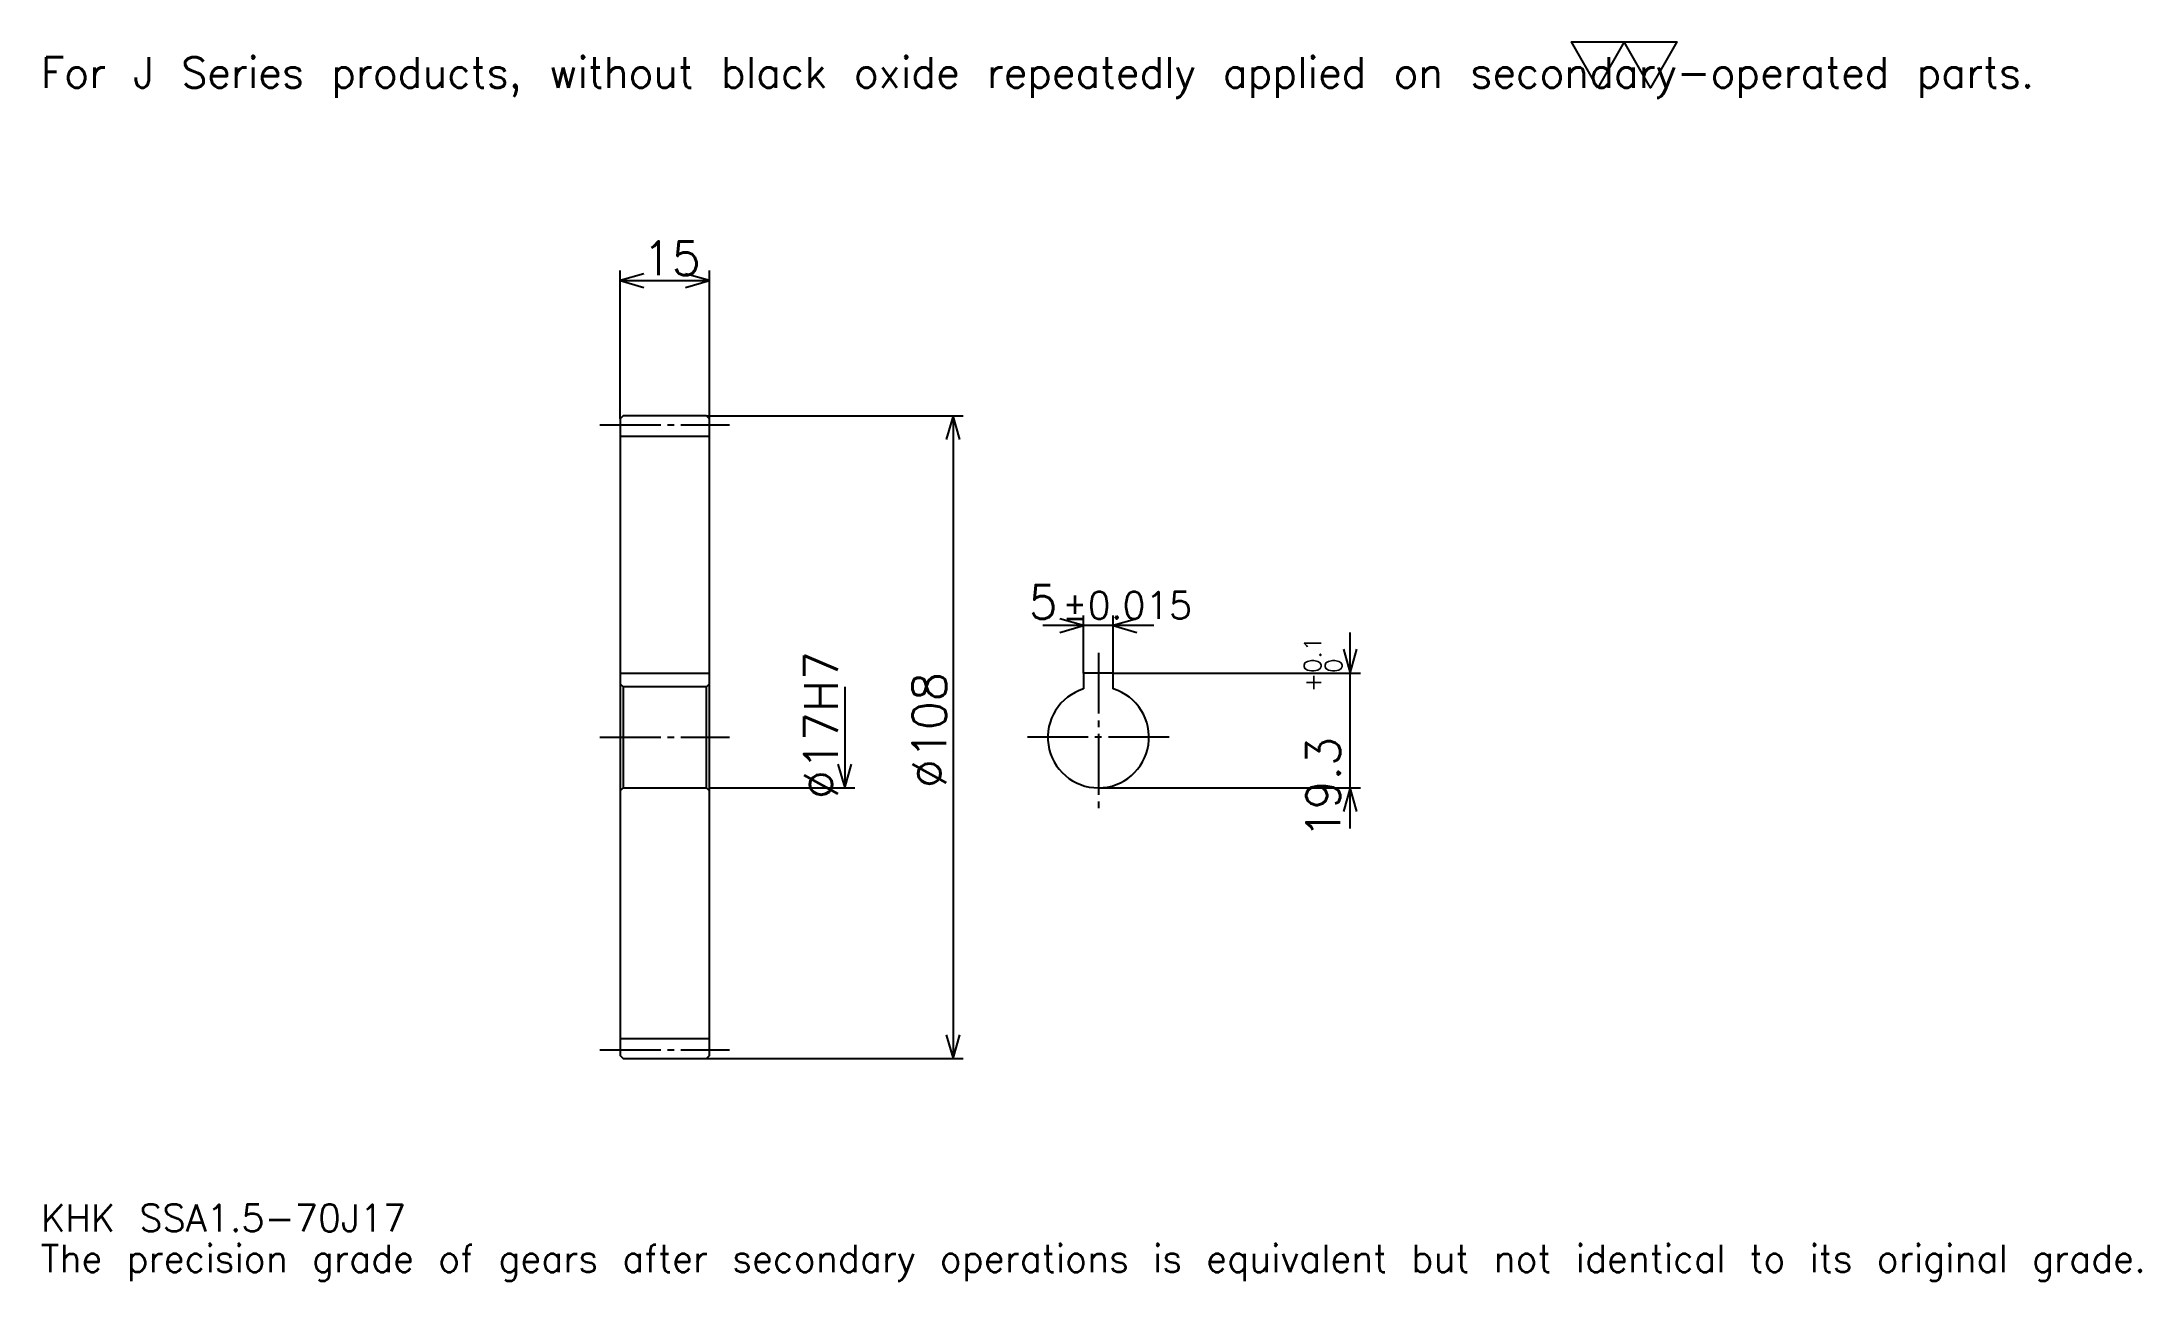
# Model space of a CAD drawing. Extents: x 12 to 364, y 4 to 212.
import ezdxf

# ---------------------------------------------------------------- set-up
doc = ezdxf.new("R2010")
doc.units = 0
doc.linetypes.add('DASHDOT', pattern=[13.646738, 10.235054, -1.137228, 1.137228, -1.137228])
doc.layers.get('0').update_dxf_attribs({"linetype": 'CONTINUOUS'})
doc.layers.add('DASHDOT', color=6, linetype='DASHDOT')
doc.styles.add('KANJI', font='TXT', dxfattribs={"bigfont": 'BIGFONT'})

msp = doc.modelspace()

# ---------------------------------------------------------------- linework, layer by layer
at = {"color": 5}
for p, q in [((108.683426, 149.545517), (108.683426, 173.995926)), ((123.683426, 149.545517), (123.683426, 173.995926)), ((108.683426, 172.290085), (123.683426, 172.290085)), ((108.683426, 149.045517), (108.683426, 149.545517)), ((123.183426, 149.545517), (123.683426, 149.545517)), ((123.683426, 149.545517), (166.329483, 149.545517)), ((123.683426, 149.045517), (123.683426, 149.545517)), ((164.623642, 149.545517), (164.623642, 41.545517)), ((198.36821, 114.306114), (179.721466, 114.306114)), ((186.54483, 106.34552), (186.54483, 116.011955)), ((191.54483, 106.34552), (191.54483, 116.011955)), ((231.347824, 80.222145), (231.347824, 113.168884)), ((191.54483, 106.34552), (233.053665, 106.34552)), ((146.427994, 104.045517), (146.427994, 87.045517)), ((123.683426, 87.045517), (148.133835, 87.045517)), ((189.04483, 87.045517), (233.053665, 87.045517)), ((123.183426, 41.545517), (123.683426, 41.545517)), ((123.683426, 41.545517), (166.329483, 41.545517))]:
    msp.add_line(p, q, dxfattribs=at)
at = {"color": 4}
for p, q in [((108.683426, 146.170517), (123.683426, 146.170517)), ((108.683426, 106.34552), (123.683426, 106.34552)), ((123.683426, 104.545517), (123.183426, 104.045517)), ((108.683426, 86.545517), (109.183426, 87.045517)), ((123.683426, 86.545517), (123.183426, 87.045517)), ((108.683426, 44.920517), (123.683426, 44.920517))]:
    msp.add_line(p, q, dxfattribs=at)
at = {"color": 7}
msp.add_lwpolyline([(272.934784, 204.70108), (268.499603, 212.388748), (286.240356, 212.388748), (281.805176, 204.70108), (277.369965, 212.388748), (272.934784, 204.70108)], dxfattribs=at)
at = {"color": 5}
for points in [[(112.663727, 173.427307), (108.683426, 172.290085), (112.663727, 171.152863)], [(119.703125, 171.152863), (123.683426, 172.290085), (119.703125, 173.427307)], [(165.760864, 145.565216), (164.623642, 149.545517), (163.48642, 145.565216)], [(182.564545, 113.168884), (186.54483, 114.306114), (182.564545, 115.443344)], [(195.525146, 115.443344), (191.54483, 114.306114), (195.525146, 113.168884)], [(230.210602, 110.325813), (231.347824, 106.34552), (232.485046, 110.325813)], [(145.290771, 91.025818), (146.427994, 87.045517), (147.565216, 91.025818)], [(232.485046, 83.065216), (231.347824, 87.045517), (230.210602, 83.065216)], [(163.48642, 45.525818), (164.623642, 41.545517), (165.760864, 45.525818)]]:
    msp.add_lwpolyline(points, dxfattribs=at)
at = {"color": 4}
for points in [[(108.683426, 86.545517), (108.683426, 42.045517), (109.183426, 41.545517), (123.183426, 41.545517), (123.683426, 42.045517), (123.683426, 149.045517), (123.183426, 149.545517), (109.183426, 149.545517), (108.683426, 149.045517), (108.683426, 86.545517)], [(191.54483, 103.669556), (191.54483, 106.34552), (186.54483, 106.34552), (186.54483, 103.669556)], [(108.683426, 104.545517), (109.183426, 104.045517), (109.183426, 87.045517), (123.183426, 87.045517), (123.183426, 104.045517), (109.183426, 104.045517)]]:
    msp.add_lwpolyline(points, dxfattribs=at)
msp.add_arc((189.04483, 95.545517), 8.5, 107.10463483, 72.89536517, dxfattribs=at)
at = {"layer": 'DASHDOT', "color": 7}
for p, q in [((105.271744, 148.045517), (127.095108, 148.045517)), ((189.04483, 109.757202), (189.04483, 83.633835)), ((105.271744, 95.545517), (127.095108, 95.545517)), ((200.956512, 95.545517), (177.133148, 95.545517)), ((105.271744, 43.045517), (127.095108, 43.045517))]:
    msp.add_line(p, q, dxfattribs=at)

# ---------------------------------------------------------------- texts
at = {"color": 7, "style": 'KANJI'}
for s, height, p in [('For J Series products, without black oxide repeatedly applied on secondary-operated parts.', 5.117527, (11.372283, 204.70108)), ('15', 5.686141, (112.487434, 173.19986)), ('5', 5.686141, (177.307526, 115.443344)), ('%%p0.015', 4.548913, (182.936096, 115.443344)), ('KHK SSA1.5-70J17', 4.548913, (11.372283, 12.509511)), ('The precision grade of gears after secondary operations is equivalent but not identical to its original grade.', 4.548913, (11.372283, 5.686141))]:
    msp.add_text(s, height=height, dxfattribs=at).set_placement(p)
for s, height, p in [('0.1', 2.843071, (226.457733, 106.348404)), ('%%c17H7', 5.686141, (145.290771, 85.168304)), ('+', 2.843071, (226.457733, 103.164162)), ('0', 2.843071, (229.983154, 106.348404)), ('%%c108', 5.686141, (163.48642, 87.016304)), ('19.3', 5.686141, (229.641983, 78.552292))]:
    msp.add_text(s, height=height, rotation=90, dxfattribs=at).set_placement(p)

doc.saveas('drawing.dxf')
